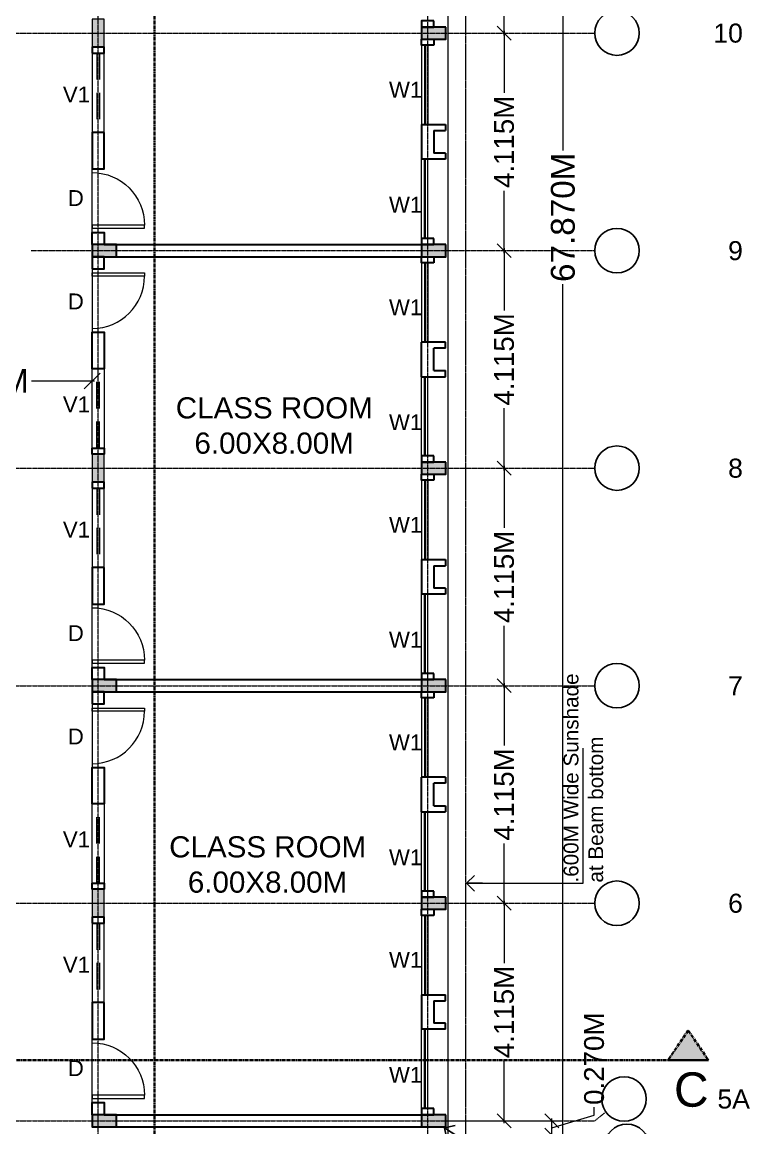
# Model space of a CAD drawing. Header units: metres. Extents: x 1545540 to 2027037, y 435419 to 693806.
# Drawn here: x 1692244 to 1706004, y 522561 to 543479 of the extents above; entities that cross this region are included whole.
import ezdxf

# ---------------------------------------------------------------- set-up
doc = ezdxf.new("R2010")
doc.units = ezdxf.units.M
doc.header["$LTSCALE"] = 1000
doc.header["$PDMODE"] = 35
doc.linetypes.add('CENTER', pattern=[2, 1.25, -0.25, 0.25, -0.25])
doc.linetypes.add('DASHED', pattern=[0.75, 0.5, -0.25])
doc.layers.get('Defpoints').update_dxf_attribs({"lineweight": 18})
for name, color, linetype, lineweight in [('- WALL', 7, 'Continuous', 30), ('Col-Hatch', 9, 'Continuous', 13), ('coloum hatch', 254, 'Continuous', 9), ('Column', 252, 'Continuous', 30), ('dimension', 6, 'Continuous', 13), ('Door', 54, 'Continuous', 13), ('grid', 21, 'CENTER', 15), ('gride dimen', 3, 'Continuous', 13), ('Hidden', 1, 'DASHED', 18), ('Section Line', 135, 'CENTER', 35), ('Text-1', 240, 'Continuous', 15), ('Text-Grid', 1, 'Continuous', 25), ('Ventilator', 6, 'DASHED', 18), ('Wall', 7, 'Continuous', 30), ('Window', 150, 'Continuous', 15), ('Window-Wall', 7, 'Continuous', 18)]:
    doc.layers.add(name, color=color, linetype=linetype, lineweight=lineweight)
doc.layers.add('text', color=7, linetype='Continuous')
doc.styles.add('dim-stylus bt', font='arial.ttf')
doc.styles.add('L120', font='simplex.shx', dxfattribs={"height": 1})
doc.styles.add('style1', font='')
doc.styles.get('style1').set_extended_font_data('Century Gothic')
doc.dimstyles.new('1      100 (big)', dxfattribs={"dimscale": 75, "dimtxt": 5, "dimasz": 3.5, "dimexe": 1.5, "dimexo": 2, "dimgap": 1, "dimtad": 0, "dimdec": 3, "dimlfac": 0.001, "dimzin": 0, "dimdsep": 46, "dimtxsty": 'dim-stylus bt', "dimblk": 'OBLIQUE', "dimcen": 0, "dimdle": 0.6, "dimclrd": 256, "dimclre": 7, "dimclrt": 256, "dimadec": 0, "dimazin": 0, "dimtfac": 0.7, "dimtdec": 3, "dimtofl": 0, "dimtmove": 1, "dimatfit": 3, "dimldrblk": 'OPEN90', "dimfxl": 0, "dimtolj": 1, "dimtzin": 0, "dimlwd": 15, "dimlwe": 15, "dimarcsym": 0})

# ---------------------------------------------------------------- blocks, each defined once
blk = doc.blocks.new('_Oblique')
at = {"color": 0, "linetype": 'ByBlock', "lineweight": -2}
blk.add_line((-0.5, -0.5), (0.5, 0.5), dxfattribs=at)
blk = doc.blocks.new('*D187')
at = {"layer": 'Defpoints', "color": 0, "ltscale": 50, "transparency": 16777216}
for p in [(1701357, 526811), (1701357, 526811), (1701357, 522696)]:
    blk.add_point(p, dxfattribs=at)
at = {"layer": 'gride dimen', "color": 7, "lineweight": 15, "ltscale": 50, "transparency": 16777216}
for p, q in [((1701207, 526811), (1701245, 526811)), ((1701207, 522696), (1701245, 522696))]:
    blk.add_line(p, q, dxfattribs=at)
at = {"layer": 'gride dimen', "lineweight": 15, "ltscale": 50, "transparency": 16777216}
for p, q in [((1701357, 526856), (1701357, 525679)), ((1701357, 522651), (1701357, 523828))]:
    blk.add_line(p, q, dxfattribs=at)
at = {"layer": 'gride dimen', "lineweight": 15, "ltscale": 50, "transparency": 16777216, "xscale": 262.5, "yscale": 262.5, "zscale": 262.5}
for p, rotation in [((1701357, 526811), 90), ((1701357, 522696), 270)]:
    blk.add_blockref('_Oblique', p, dxfattribs=dict(at, rotation=rotation))
at = {"layer": 'gride dimen', "ltscale": 50, "transparency": 16777216, "insert": (1701357, 524753), "char_height": 375, "attachment_point": 5, "rotation": 90, "style": 'dim-stylus bt'}
blk.add_mtext('\\A1;4.115M', dxfattribs=at)
blk = doc.blocks.new('_Open90')
at = {"color": 0, "linetype": 'ByBlock', "lineweight": -2}
for p, q in [((0, 0), (-1, 0)), ((-0.5, 0.5), (0, 0)), ((0, 0), (-0.5, -0.5))]:
    blk.add_line(p, q, dxfattribs=at)
blk = doc.blocks.new('*D188')
at = {"layer": 'Defpoints', "color": 0, "ltscale": 50, "transparency": 16777216}
for p in [(1701357, 530926), (1701357, 530926), (1701357, 526811)]:
    blk.add_point(p, dxfattribs=at)
at = {"layer": 'gride dimen', "color": 7, "lineweight": 15, "ltscale": 50, "transparency": 16777216}
for p, q in [((1701207, 530926), (1701245, 530926)), ((1701207, 526811), (1701245, 526811))]:
    blk.add_line(p, q, dxfattribs=at)
at = {"layer": 'gride dimen', "lineweight": 15, "ltscale": 50, "transparency": 16777216}
for p, q in [((1701357, 530971), (1701357, 529794)), ((1701357, 526766), (1701357, 527943))]:
    blk.add_line(p, q, dxfattribs=at)
at = {"layer": 'gride dimen', "lineweight": 15, "ltscale": 50, "transparency": 16777216, "xscale": 262.5, "yscale": 262.5, "zscale": 262.5}
for p, rotation in [((1701357, 530926), 90), ((1701357, 526811), 270)]:
    blk.add_blockref('_Oblique', p, dxfattribs=dict(at, rotation=rotation))
at = {"layer": 'gride dimen', "ltscale": 50, "transparency": 16777216, "insert": (1701357, 528868), "char_height": 375, "attachment_point": 5, "rotation": 90, "style": 'dim-stylus bt'}
blk.add_mtext('\\A1;4.115M', dxfattribs=at)
blk = doc.blocks.new('*D189')
at = {"layer": 'Defpoints', "color": 0, "ltscale": 50, "transparency": 16777216}
for p in [(1701357, 535041), (1701357, 535041), (1701357, 530926)]:
    blk.add_point(p, dxfattribs=at)
at = {"layer": 'gride dimen', "lineweight": 15, "ltscale": 50, "transparency": 16777216}
for p, q in [((1701357, 535086), (1701357, 533909)), ((1701357, 530881), (1701357, 532058))]:
    blk.add_line(p, q, dxfattribs=at)
at = {"layer": 'gride dimen', "color": 7, "lineweight": 15, "ltscale": 50, "transparency": 16777216}
for p, q in [((1701207, 535041), (1701245, 535041)), ((1701207, 530926), (1701245, 530926))]:
    blk.add_line(p, q, dxfattribs=at)
at = {"layer": 'gride dimen', "lineweight": 15, "ltscale": 50, "transparency": 16777216, "xscale": 262.5, "yscale": 262.5, "zscale": 262.5}
for p, rotation in [((1701357, 535041), 90), ((1701357, 530926), 270)]:
    blk.add_blockref('_Oblique', p, dxfattribs=dict(at, rotation=rotation))
at = {"layer": 'gride dimen', "ltscale": 50, "transparency": 16777216, "insert": (1701357, 532983), "char_height": 375, "attachment_point": 5, "rotation": 90, "style": 'dim-stylus bt'}
blk.add_mtext('\\A1;4.115M', dxfattribs=at)
blk = doc.blocks.new('*D190')
at = {"layer": 'Defpoints', "color": 0, "ltscale": 50, "transparency": 16777216}
for p in [(1701357, 539156), (1701357, 539156), (1701357, 535041)]:
    blk.add_point(p, dxfattribs=at)
at = {"layer": 'gride dimen', "color": 7, "lineweight": 15, "ltscale": 50, "transparency": 16777216}
for p, q in [((1701207, 539156), (1701245, 539156)), ((1701207, 535041), (1701245, 535041))]:
    blk.add_line(p, q, dxfattribs=at)
at = {"layer": 'gride dimen', "lineweight": 15, "ltscale": 50, "transparency": 16777216}
for p, q in [((1701357, 539201), (1701357, 538024)), ((1701357, 534996), (1701357, 536173))]:
    blk.add_line(p, q, dxfattribs=at)
at = {"layer": 'gride dimen', "lineweight": 15, "ltscale": 50, "transparency": 16777216, "xscale": 262.5, "yscale": 262.5, "zscale": 262.5}
for p, rotation in [((1701357, 539156), 90), ((1701357, 535041), 270)]:
    blk.add_blockref('_Oblique', p, dxfattribs=dict(at, rotation=rotation))
at = {"layer": 'gride dimen', "ltscale": 50, "transparency": 16777216, "insert": (1701357, 537098), "char_height": 375, "attachment_point": 5, "rotation": 90, "style": 'dim-stylus bt'}
blk.add_mtext('\\A1;4.115M', dxfattribs=at)
blk = doc.blocks.new('*D191')
at = {"layer": 'Defpoints', "color": 0, "ltscale": 50, "transparency": 16777216}
for p in [(1701357, 543271), (1701357, 543271), (1701357, 539156)]:
    blk.add_point(p, dxfattribs=at)
at = {"layer": 'gride dimen', "color": 7, "lineweight": 15, "ltscale": 50, "transparency": 16777216}
for p, q in [((1701207, 543271), (1701245, 543271)), ((1701207, 539156), (1701245, 539156))]:
    blk.add_line(p, q, dxfattribs=at)
at = {"layer": 'gride dimen', "lineweight": 15, "ltscale": 50, "transparency": 16777216}
for p, q in [((1701357, 543316), (1701357, 542139)), ((1701357, 539111), (1701357, 540288))]:
    blk.add_line(p, q, dxfattribs=at)
at = {"layer": 'gride dimen', "lineweight": 15, "ltscale": 50, "transparency": 16777216, "xscale": 262.5, "yscale": 262.5, "zscale": 262.5}
for p, rotation in [((1701357, 543271), 90), ((1701357, 539156), 270)]:
    blk.add_blockref('_Oblique', p, dxfattribs=dict(at, rotation=rotation))
at = {"layer": 'gride dimen', "ltscale": 50, "transparency": 16777216, "insert": (1701357, 541213), "char_height": 375, "attachment_point": 5, "rotation": 90, "style": 'dim-stylus bt'}
blk.add_mtext('\\A1;4.115M', dxfattribs=at)
blk = doc.blocks.new('*D192')
at = {"layer": 'Defpoints', "color": 0, "ltscale": 50, "transparency": 16777216}
for p in [(1701357, 547386), (1701357, 547386), (1701357, 543271)]:
    blk.add_point(p, dxfattribs=at)
at = {"layer": 'gride dimen', "lineweight": 15, "ltscale": 50, "transparency": 16777216}
for p, q in [((1701357, 547431), (1701357, 546254)), ((1701357, 543226), (1701357, 544403))]:
    blk.add_line(p, q, dxfattribs=at)
at = {"layer": 'gride dimen', "color": 7, "lineweight": 15, "ltscale": 50, "transparency": 16777216}
for p, q in [((1701207, 547386), (1701245, 547386)), ((1701207, 543271), (1701245, 543271))]:
    blk.add_line(p, q, dxfattribs=at)
at = {"layer": 'gride dimen', "lineweight": 15, "ltscale": 50, "transparency": 16777216, "xscale": 262.5, "yscale": 262.5, "zscale": 262.5}
for p, rotation in [((1701357, 547386), 90), ((1701357, 543271), 270)]:
    blk.add_blockref('_Oblique', p, dxfattribs=dict(at, rotation=rotation))
at = {"layer": 'gride dimen', "ltscale": 50, "transparency": 16777216, "insert": (1701357, 545328), "char_height": 375, "attachment_point": 5, "rotation": 90, "style": 'dim-stylus bt'}
blk.add_mtext('\\A1;4.115M', dxfattribs=at)
blk = doc.blocks.new('*D197')
at = {"layer": 'Defpoints', "color": 0, "ltscale": 50, "transparency": 16777216}
for p in [(1693567, 536689), (1689077, 535156), (1693567, 535156)]:
    blk.add_point(p, dxfattribs=at)
at = {"layer": 'dimension', "color": 7, "lineweight": 15, "ltscale": 50, "transparency": 16777216}
for p, q in [((1689077, 535306), (1689077, 536801)), ((1693567, 535306), (1693567, 536801))]:
    blk.add_line(p, q, dxfattribs=at)
at = {"layer": 'dimension', "lineweight": 15, "ltscale": 50, "transparency": 16777216}
for p, q in [((1689032, 536689), (1690226, 536689)), ((1693612, 536689), (1692418, 536689))]:
    blk.add_line(p, q, dxfattribs=at)
at = {"layer": 'dimension', "lineweight": 15, "ltscale": 50, "transparency": 16777216, "xscale": 300, "yscale": 300, "zscale": 300, "rotation": 180}
blk.add_blockref('_Oblique', (1689077, 536689), dxfattribs=at)
at = {"layer": 'dimension', "lineweight": 15, "ltscale": 50, "transparency": 16777216, "xscale": 300, "yscale": 300, "zscale": 300}
blk.add_blockref('_Oblique', (1693567, 536689), dxfattribs=at)
at = {"layer": 'dimension', "ltscale": 50, "transparency": 16777216, "insert": (1691322, 536689), "char_height": 450, "attachment_point": 5, "style": 'dim-stylus bt'}
blk.add_mtext('\\A1;4.490M', dxfattribs=at)
blk = doc.blocks.new('*D198')
at = {"layer": 'Defpoints', "color": 0, "ltscale": 50, "transparency": 16777216}
for p in [(1700027, 522696), (1702261, 522696), (1700027, 522426)]:
    blk.add_point(p, dxfattribs=at)
at = {"layer": 'gride dimen', "lineweight": 15, "ltscale": 50, "transparency": 16777216}
for p, q in [((1703060, 522801), (1703060, 522951)), ((1702261, 522561), (1703060, 522801)), ((1702261, 522381), (1702261, 522741))]:
    blk.add_line(p, q, dxfattribs=at)
at = {"layer": 'gride dimen', "color": 7, "lineweight": 15, "ltscale": 50, "transparency": 16777216}
for p, q in [((1700177, 522696), (1702373, 522696)), ((1700177, 522426), (1702373, 522426))]:
    blk.add_line(p, q, dxfattribs=at)
at = {"layer": 'gride dimen', "lineweight": 15, "ltscale": 50, "transparency": 16777216, "xscale": 262.5, "yscale": 262.5, "zscale": 262.5}
for p, rotation in [((1702261, 522696), 90), ((1702261, 522426), 270)]:
    blk.add_blockref('_Oblique', p, dxfattribs=dict(at, rotation=rotation))
at = {"layer": 'gride dimen', "ltscale": 50, "transparency": 16777216, "insert": (1703060, 523869), "char_height": 375, "attachment_point": 5, "rotation": 90, "style": 'dim-stylus bt'}
blk.add_mtext('\\A1;0.270M', dxfattribs=at)
blk = doc.blocks.new('CC')
at = {"layer": 'Col-Hatch', "ltscale": 0.05}
blk.add_hatch(color=256, dxfattribs=at).paths.add_polyline_path([(4078.606, 341.328), (4078.606, 341.098), (4079.066, 341.098), (4079.066, 341.328)])
at = {"layer": 'Column'}
blk.add_lwpolyline([(4078.606, 341.328), (4079.066, 341.328), (4079.066, 341.098), (4078.606, 341.098)], close=True, dxfattribs=at)
blk = doc.blocks.new('*D208')
at = {"layer": 'Defpoints', "color": 0, "ltscale": 50, "transparency": 16777216}
for p in [(1700257, 573721), (1702470, 573721), (1700257, 505851)]:
    blk.add_point(p, dxfattribs=at)
at = {"layer": 'dimension', "color": 7, "lineweight": 15, "ltscale": 50, "transparency": 16777216}
for p, q in [((1700407, 573721), (1702583, 573721)), ((1700407, 505851), (1702583, 505851))]:
    blk.add_line(p, q, dxfattribs=at)
at = {"layer": 'dimension', "lineweight": 15, "ltscale": 50, "transparency": 16777216}
for p, q in [((1702470, 573766), (1702470, 541049)), ((1702470, 505806), (1702470, 538523))]:
    blk.add_line(p, q, dxfattribs=at)
at = {"layer": 'dimension', "lineweight": 15, "ltscale": 50, "transparency": 16777216, "xscale": 300, "yscale": 300, "zscale": 300}
for p, rotation in [((1702470, 573721), 90), ((1702470, 505851), 270)]:
    blk.add_blockref('_Oblique', p, dxfattribs=dict(at, rotation=rotation))
at = {"layer": 'dimension', "ltscale": 50, "transparency": 16777216, "insert": (1702470, 539786), "char_height": 450, "attachment_point": 5, "rotation": 90, "style": 'dim-stylus bt'}
blk.add_mtext('\\A1;67.870M', dxfattribs=at)
blk = doc.blocks.new('DFG')
at = {"layer": 'Col-Hatch', "ltscale": 0.05}
blk.add_hatch(color=256, dxfattribs=at).paths.add_polyline_path([(3557.561, -332.074), (3557.561, -332.304), (3557.031, -332.304), (3557.031, -332.074)])
blk.add_lwpolyline([(3557.561, -332.074), (3557.561, -332.304), (3557.031, -332.304), (3557.031, -332.074), (3557.561, -332.074)], dxfattribs=at)
blk = doc.blocks.new('D1')
at = {"layer": 'Door', "ltscale": 0.05}
blk.add_line((1615726, 654826), (1615726, 656026), dxfattribs=at)
blk.add_lwpolyline([(1615726, 654904), (1614735, 654904), (1614735, 654964), (1615726, 654964), (1615726, 654904)], dxfattribs=at)
blk.add_arc((1615726, 654964), 992, 90, 180, dxfattribs=at)

msp = doc.modelspace()

# ---------------------------------------------------------------- hatches: boundary and pattern name
at = {"layer": 'Section Line', "ltscale": 0.05}
msp.add_hatch(color=256, dxfattribs=at).paths.add_polyline_path([(1704838.3322, 524405.9065), (1704456.3882, 523840.8887), (1705220.2761, 523840.8887)])

# ---------------------------------------------------------------- linework, layer by layer
at = {"layer": '- WALL'}
for p, q in [((1699797.1065, 541540.9931), (1699797.1065, 540885.9931)), ((1699797.1065, 541540.9931), (1700247.1065, 541540.9931)), ((1700027.1065, 541425.9931), (1700027.1065, 541000.9931)), ((1700027.1065, 541425.9931), (1700247.1065, 541425.9931)), ((1700247.1065, 541540.9931), (1700247.1065, 541425.9931)), ((1700247.1065, 541000.9931), (1700027.1065, 541000.9931)), ((1700247.1065, 541000.9931), (1700247.1065, 540885.9931)), ((1700247.1065, 540885.9931), (1699797.1065, 540885.9931)), ((1693797.1066, 539270.9932), (1699797.1065, 539270.9932)), ((1693797.1066, 539040.9932), (1699797.1065, 539040.9932)), ((1699797.1065, 536770.9932), (1699797.1065, 537425.9932)), ((1700247.1065, 537425.9932), (1699797.1065, 537425.9932)), ((1700247.1065, 537310.9932), (1700247.1065, 537425.9932)), ((1700027.1065, 536885.9932), (1700027.1065, 537310.9932)), ((1700247.1065, 537310.9932), (1700027.1065, 537310.9932)), ((1699797.1065, 536770.9932), (1700247.1065, 536770.9932)), ((1700027.1065, 536885.9932), (1700247.1065, 536885.9932)), ((1700247.1065, 536770.9932), (1700247.1065, 536885.9932)), ((1699797.1065, 533310.9933), (1699797.1065, 532655.9933)), ((1699797.1065, 533310.9933), (1700247.1065, 533310.9933)), ((1700027.1065, 533195.9933), (1700027.1065, 532770.9933)), ((1700027.1065, 533195.9933), (1700247.1065, 533195.9933)), ((1700247.1065, 533310.9933), (1700247.1065, 533195.9933)), ((1700247.1065, 532655.9933), (1699797.1065, 532655.9933)), ((1700247.1065, 532770.9933), (1700027.1065, 532770.9933)), ((1700247.1065, 532770.9933), (1700247.1065, 532655.9933)), ((1699797.1065, 528540.9934), (1699797.1065, 529195.9933)), ((1700247.1065, 529195.9933), (1699797.1065, 529195.9933)), ((1700027.1065, 528655.9933), (1700027.1065, 529080.9933)), ((1700247.1065, 529080.9933), (1700027.1065, 529080.9933)), ((1700027.1065, 528655.9933), (1700247.1065, 528655.9933)), ((1699797.1065, 528540.9934), (1700247.1065, 528540.9934)), ((1699797.1065, 525080.9934), (1699797.1065, 524425.9934)), ((1699797.1065, 525080.9934), (1700247.1065, 525080.9934)), ((1700027.1065, 524965.9934), (1700027.1065, 524540.9934)), ((1700027.1065, 524965.9934), (1700247.1065, 524965.9934)), ((1700247.1065, 524425.9934), (1699797.1065, 524425.9934)), ((1700247.1065, 524540.9934), (1700027.1065, 524540.9934))]:
    msp.add_line(p, q, dxfattribs=at)
at = {"layer": '- WALL', "ltscale": 0.05}
for p, q in [((1693797.1066, 531040.9933), (1699797.1065, 531040.9933)), ((1693797.1066, 530810.9933), (1699797.1065, 530810.9933)), ((1700247.1065, 529195.9933), (1700247.1065, 529080.9933)), ((1700247.1065, 528655.9933), (1700247.1065, 528540.9934)), ((1700247.1065, 524965.9934), (1700247.1065, 525080.9934)), ((1700247.1065, 524425.9934), (1700247.1065, 524540.9934)), ((1693797.1066, 522810.9935), (1699797.1065, 522810.9935)), ((1693797.1066, 522580.9935), (1699797.1065, 522580.9935))]:
    msp.add_line(p, q, dxfattribs=at)
at = {"layer": '- WALL'}
for points in [[(1700027.1065, 543500.9931), (1699797.1065, 543500.9931), (1699797.1065, 543385.9931), (1700027.1065, 543385.9931)], [(1700027.1065, 543040.9931), (1699797.1065, 543040.9931), (1699797.1065, 543155.9931), (1700027.1065, 543155.9931)], [(1693567.1065, 542890.993), (1693797.1066, 542890.993), (1693797.1066, 543005.9931), (1693567.1065, 543005.9931)], [(1693797.1066, 541390.993), (1693567.1066, 541390.993), (1693567.1066, 540700.9929), (1693797.1066, 540700.9929)], [(1693567.1065, 539500.993), (1693797.1065, 539500.993), (1693797.1065, 539270.993), (1693567.1065, 539270.993)], [(1700027.1065, 539385.9931), (1699797.1065, 539385.9931), (1699797.1065, 539270.9932), (1700027.1065, 539270.9932)], [(1693567.1065, 538810.9934), (1693797.1065, 538810.9934), (1693797.1065, 539040.9934), (1693567.1065, 539040.9934)], [(1700027.1065, 538925.9932), (1699797.1065, 538925.9932), (1699797.1065, 539040.9932), (1700027.1065, 539040.9932)], [(1693797.1066, 536920.9934), (1693567.1066, 536920.9934), (1693567.1066, 537610.9934), (1693797.1066, 537610.9934)], [(1693567.1065, 535420.9933), (1693797.1066, 535420.9933), (1693797.1066, 535305.9933), (1693567.1065, 535305.9933)], [(1700027.1065, 535270.9932), (1699797.1065, 535270.9932), (1699797.1065, 535155.9932), (1700027.1065, 535155.9932)], [(1700027.1065, 534810.9932), (1699797.1065, 534810.9932), (1699797.1065, 534925.9932), (1700027.1065, 534925.9932)], [(1693567.1065, 534660.9931), (1693797.1066, 534660.9931), (1693797.1066, 534775.9932), (1693567.1065, 534775.9932)], [(1693797.1066, 533160.9931), (1693567.1066, 533160.9931), (1693567.1066, 532470.9931), (1693797.1066, 532470.9931)], [(1693567.1065, 531270.9931), (1693797.1065, 531270.9931), (1693797.1065, 531040.9931), (1693567.1065, 531040.9931)], [(1700027.1065, 531155.9933), (1699797.1065, 531155.9933), (1699797.1065, 531040.9933), (1700027.1065, 531040.9933)], [(1693567.1065, 530580.9935), (1693797.1065, 530580.9935), (1693797.1065, 530810.9935), (1693567.1065, 530810.9935)], [(1700027.1065, 530695.9933), (1699797.1065, 530695.9933), (1699797.1065, 530810.9933), (1700027.1065, 530810.9933)], [(1693797.1066, 528690.9935), (1693567.1066, 528690.9935), (1693567.1066, 529380.9936), (1693797.1066, 529380.9936)], [(1693567.1065, 527190.9935), (1693797.1066, 527190.9935), (1693797.1066, 527075.9934), (1693567.1065, 527075.9934)], [(1700027.1065, 527040.9934), (1699797.1065, 527040.9934), (1699797.1065, 526925.9934), (1700027.1065, 526925.9934)], [(1693567.1065, 526430.9933), (1693797.1066, 526430.9933), (1693797.1066, 526545.9934), (1693567.1065, 526545.9934)], [(1700027.1065, 526580.9934), (1699797.1065, 526580.9934), (1699797.1065, 526695.9934), (1700027.1065, 526695.9934)], [(1693797.1066, 524930.9933), (1693567.1066, 524930.9933), (1693567.1066, 524240.9932), (1693797.1066, 524240.9932)], [(1693567.1065, 523040.9933), (1693797.1065, 523040.9933), (1693797.1065, 522810.9933), (1693567.1065, 522810.9933)], [(1700027.1065, 522925.9935), (1699797.1065, 522925.9935), (1699797.1065, 522810.9935), (1700027.1065, 522810.9935)], [(1700027.1065, 522925.9935), (1699797.1065, 522925.9935), (1699797.1065, 522810.9935), (1700027.1065, 522810.9935)]]:
    msp.add_lwpolyline(points, close=True, dxfattribs=at)
at = {"layer": 'grid', "ltscale": 0.01}
for p, q in [((1693682.1066, 505737.7037), (1693682.1066, 576580.0684)), ((1699912.1065, 505467.7037), (1699912.1065, 576580.0684)), ((1681424.0607, 543270.9931), (1703070.7295, 543270.9931)), ((1692412.2517, 539155.9932), (1703070.7295, 539155.9932)), ((1681424.0607, 535040.9932), (1703070.7295, 535040.9932)), ((1681424.0607, 530925.9933), (1703070.7295, 530925.9933)), ((1681424.0607, 526810.9934), (1703070.7295, 526810.9934)), ((1703070.7295, 522695.9935), (1703257.3973, 522842.8957)), ((1681424.0607, 522695.9935), (1703070.7295, 522695.9935))]:
    msp.add_line(p, q, dxfattribs=at)
at = {"layer": 'Hidden', "color": 1, "ltscale": 0.005}
msp.add_line((1700627.1065, 563730.9927), (1700627.1065, 506080.9938), dxfattribs=at)
at = {"layer": 'Section Line', "ltscale": 0.05}
for p, q in [((1694746.658, 503841.6133), (1694746.658, 578122.03)), ((1704838.3322, 524405.9065), (1704456.3882, 523840.8887)), ((1704838.3322, 524405.9065), (1705220.2761, 523840.8887)), ((1680849.7471, 523840.8887), (1705220.2761, 523840.8887)), ((1704456.3882, 523840.8887), (1705220.2761, 523840.8887))]:
    msp.add_line(p, q, dxfattribs=at)
at = {"layer": 'Text-Grid'}
for centre in [(1703491.7413, 543270.9931), (1703491.7413, 539155.9932), (1703491.7413, 535040.9932), (1703491.7413, 530925.9933), (1703491.7413, 526810.9934), (1703624.8223, 523107.7219), (1703680.1067, 522210.2947)]:
    msp.add_circle(centre, 421.0118, dxfattribs=at)
at = {"layer": 'Ventilator'}
for p, q in [((1693657.1065, 542890.993), (1693657.1065, 541390.9929)), ((1693707.1065, 542890.993), (1693707.1065, 541390.9929)), ((1693657.1065, 535420.9933), (1693657.1065, 536920.9934)), ((1693707.1065, 535420.9933), (1693707.1065, 536920.9934)), ((1693657.1065, 534660.9931), (1693657.1065, 533160.993)), ((1693707.1065, 534660.9931), (1693707.1065, 533160.993)), ((1693657.1065, 527190.9935), (1693657.1065, 528690.9936)), ((1693707.1065, 527190.9935), (1693707.1065, 528690.9936)), ((1693657.1065, 526430.9933), (1693657.1065, 524930.9932)), ((1693707.1065, 526430.9933), (1693707.1065, 524930.9932))]:
    msp.add_line(p, q, dxfattribs=at)
at = {"layer": 'Wall'}
for p, q in [((1693797.1065, 541390.9929), (1693567.1065, 541390.9929)), ((1693797.1065, 536920.9934), (1693567.1065, 536920.9934)), ((1693797.1065, 533160.993), (1693567.1065, 533160.993)), ((1693797.1065, 528690.9936), (1693567.1065, 528690.9936)), ((1693797.1065, 524930.9932), (1693567.1065, 524930.9932))]:
    msp.add_line(p, q, dxfattribs=at)
at = {"layer": 'Window', "ltscale": 0.05}
for p, q in [((1699850.1444, 543040.9931), (1699850.1444, 541540.9931)), ((1699872.6916, 543040.9931), (1699872.6916, 541540.9931)), ((1699850.1444, 539385.9931), (1699850.1444, 540885.9931)), ((1699872.6916, 539385.9931), (1699872.6916, 540885.9931)), ((1699850.1444, 538925.9932), (1699850.1444, 537425.9932)), ((1699872.6916, 538925.9932), (1699872.6916, 537425.9932)), ((1699850.1444, 535270.9932), (1699850.1444, 536770.9932)), ((1699872.6916, 535270.9932), (1699872.6916, 536770.9932)), ((1699850.1444, 534810.9932), (1699850.1444, 533310.9933)), ((1699872.6916, 534810.9932), (1699872.6916, 533310.9933)), ((1699850.1444, 531155.9933), (1699850.1444, 532655.9933)), ((1699872.6916, 531155.9933), (1699872.6916, 532655.9933)), ((1699850.1444, 530695.9933), (1699850.1444, 529195.9933)), ((1699872.6916, 530695.9933), (1699872.6916, 529195.9933)), ((1699850.1444, 527040.9934), (1699850.1444, 528540.9934)), ((1699872.6916, 527040.9934), (1699872.6916, 528540.9934)), ((1699850.1444, 526580.9934), (1699850.1444, 525080.9934)), ((1699872.6916, 526580.9934), (1699872.6916, 525080.9934)), ((1699850.1444, 522925.9935), (1699850.1444, 524425.9934)), ((1699872.6916, 522925.9935), (1699872.6916, 524425.9934))]:
    msp.add_line(p, q, dxfattribs=at)
at = {"layer": 'Window-Wall'}
for p, q in [((1700297.1065, 506080.9938), (1700297.1065, 563730.9927)), ((1699797.1065, 543040.9931), (1699797.1065, 541540.9931)), ((1699912.1065, 543040.9931), (1699912.1065, 541540.9931)), ((1693567.1065, 542890.993), (1693567.1065, 541390.9929)), ((1693797.1065, 541390.9929), (1693797.1065, 542890.993)), ((1699797.1065, 539385.9931), (1699797.1065, 540885.9931)), ((1699912.1065, 539385.9931), (1699912.1065, 540885.9931)), ((1699797.1065, 538925.9932), (1699797.1065, 537425.9932)), ((1699912.1065, 538925.9932), (1699912.1065, 537425.9932)), ((1693567.1065, 535420.9933), (1693567.1065, 536920.9934)), ((1693797.1065, 536920.9934), (1693797.1065, 535420.9933)), ((1699797.1065, 535270.9932), (1699797.1065, 536770.9932)), ((1699912.1065, 535270.9932), (1699912.1065, 536770.9932)), ((1693567.1065, 534660.9931), (1693567.1065, 533160.993)), ((1693797.1065, 533160.993), (1693797.1065, 534660.9931)), ((1699797.1065, 534810.9932), (1699797.1065, 533310.9933)), ((1699912.1065, 534810.9932), (1699912.1065, 533310.9933)), ((1699797.1065, 531155.9933), (1699797.1065, 532655.9933)), ((1699912.1065, 531155.9933), (1699912.1065, 532655.9933)), ((1699797.1065, 530695.9933), (1699797.1065, 529195.9933)), ((1699912.1065, 530695.9933), (1699912.1065, 529195.9933)), ((1693567.1065, 527190.9935), (1693567.1065, 528690.9936)), ((1693797.1065, 528690.9936), (1693797.1065, 527190.9935)), ((1699797.1065, 527040.9934), (1699797.1065, 528540.9934)), ((1699912.1065, 527040.9934), (1699912.1065, 528540.9934)), ((1699797.1065, 526580.9934), (1699797.1065, 525080.9934)), ((1699912.1065, 526580.9934), (1699912.1065, 525080.9934)), ((1693567.1065, 526430.9933), (1693567.1065, 524930.9932)), ((1693797.1065, 524930.9932), (1693797.1065, 526430.9933)), ((1699797.1065, 522925.9935), (1699797.1065, 524425.9934)), ((1699912.1065, 522925.9935), (1699912.1065, 524425.9934))]:
    msp.add_line(p, q, dxfattribs=at)

# ---------------------------------------------------------------- block references
at = {"layer": 'coloum hatch', "xscale": -999.9999814325156, "yscale": 999.9999814325156, "zscale": 999.9999814325156, "rotation": 90}
for p in [(1361493.2282, 4100567.1256), (1361493.2282, 4092337.1257), (1361493.2282, 4084107.1259)]:
    msp.add_blockref('DFG', p, dxfattribs=at)
at = {"layer": 'coloum hatch', "ltscale": 0.05, "xscale": -999.9999814325156, "yscale": 999.9999814325156, "zscale": 999.9999814325156}
for p in [(5778863.0506, 202057.8906), (5772633.0508, 197942.8906), (5778863.0506, 197942.8906), (5778863.0506, 193827.8907), (5772633.0507, 189712.8908), (5778863.0506, 189712.8908), (5778863.0506, 185597.8909), (5772633.0507, 181482.8909), (5778863.0506, 181482.8909)]:
    msp.add_blockref('CC', p, dxfattribs=at)
at = {"layer": 'Door', "ltscale": 0.05, "xscale": -1}
for p in [(3309293.2152, -115324.8362), (3309293.2152, -123554.836), (3309293.2152, -131784.8359)]:
    msp.add_blockref('D1', p, dxfattribs=at)
at = {"layer": 'Door', "ltscale": 0.05, "rotation": 180}
for p in [(3309293.2152, 1193636.8225), (3309293.2152, 1185406.8226)]:
    msp.add_blockref('D1', p, dxfattribs=at)

# ---------------------------------------------------------------- texts
at = {"layer": 'Section Line', "ltscale": 0.05, "insert": (1704569.1658, 523611.4127), "char_height": 650, "width": 1065.825846, "attachment_point": 1, "style": 'style1'}
msp.add_mtext('{\\fArial|b0|i0|c0|p34;C}', dxfattribs=at)
at = {"layer": 'text', "attachment_point": 1, "style": 'L120'}
for s, insert, char_height, width, rotation in [('\\pi588.06;{\\fArial|b0|i0|c0|p34;CLASS ROOM\\P\\pi941;6.00X8.00M}', (1694561.0602, 536381.3686), 399.999993, 4832.063954, 0.00000001), ('{\\fArial|b0|i0|c0|p34;.600M Wide Sunshade\\Pat Beam bottom}', (1702482.4381, 527201.3535), 280, 6841.769914, 90.00000001), ('\\pi588.06;{\\fArial|b0|i0|c0|p34;CLASS ROOM\\P\\pi941;6.00X8.00M}', (1694436.2998, 528077.0678), 399.999993, 4832.063954, 0.00000001)]:
    msp.add_mtext(s, dxfattribs=dict(at, insert=insert, char_height=char_height, width=width, rotation=rotation))
at = {"layer": 'Text-1', "char_height": 300, "width": 1299.406916, "attachment_point": 1, "rotation": 0.00000001, "style": 'L120'}
for s, insert in [('\\pi432.79;{\\fArial|b0|i0|c0|p34;V1}', (1692581.9404, 542258.625)), ('\\pi376.41;{\\fArial|b0|i0|c0|p34;W1}', (1698803.6993, 542349.845)), ('\\pi525.69;{\\fArial|b0|i0|c0|p34;D}', (1692581.9404, 540300.4235)), ('\\pi376.41;{\\fArial|b0|i0|c0|p34;W1}', (1698803.6993, 540174.8753)), ('\\pi525.69;{\\fArial|b0|i0|c0|p34;D}', (1692581.9404, 538345.4626)), ('\\pi376.41;{\\fArial|b0|i0|c0|p34;W1}', (1698803.6993, 538234.8454)), ('\\pi432.79;{\\fArial|b0|i0|c0|p34;V1}', (1692581.9404, 536398.1851)), ('\\pi376.41;{\\fArial|b0|i0|c0|p34;W1}', (1698803.6993, 536059.8757)), ('\\pi432.79;{\\fArial|b0|i0|c0|p34;V1}', (1692581.9404, 534028.6252)), ('\\pi376.41;{\\fArial|b0|i0|c0|p34;W1}', (1698803.6993, 534119.8451)), ('\\pi525.69;{\\fArial|b0|i0|c0|p34;D}', (1692581.9404, 532070.4236)), ('\\pi376.41;{\\fArial|b0|i0|c0|p34;W1}', (1698803.6993, 531944.8755)), ('\\pi525.69;{\\fArial|b0|i0|c0|p34;D}', (1692581.9404, 530115.4628)), ('\\pi376.41;{\\fArial|b0|i0|c0|p34;W1}', (1698803.6993, 530004.8455)), ('\\pi432.79;{\\fArial|b0|i0|c0|p34;V1}', (1692581.9404, 528168.1853)), ('\\pi376.41;{\\fArial|b0|i0|c0|p34;W1}', (1698803.6993, 527829.8759)), ('\\pi376.41;{\\fArial|b0|i0|c0|p34;W1}', (1698803.6993, 525889.8453)), ('\\pi432.79;{\\fArial|b0|i0|c0|p34;V1}', (1692581.9404, 525798.6253)), ('\\pi525.69;{\\fArial|b0|i0|c0|p34;D}', (1692581.9404, 523840.4238)), ('\\pi376.41;{\\fArial|b0|i0|c0|p34;W1}', (1698803.6993, 523714.8756))]:
    msp.add_mtext(s, dxfattribs=dict(at, insert=insert))
at = {"layer": 'Text-Grid', "char_height": 360.000023, "width": 4832.064347, "attachment_point": 3, "rotation": 359.99999997, "style": 'L120'}
for s, insert in [('{\\fArial|b0|i0|c0|p34;10}', (1705872.2126, 543450.8411)), ('{\\fArial|b0|i0|c0|p34;9}', (1705872.2126, 539335.8412)), ('{\\fArial|b0|i0|c0|p34;8}', (1705872.2126, 535220.8413)), ('{\\fArial|b0|i0|c0|p34;7}', (1705872.2126, 531105.8414)), ('{\\fArial|b0|i0|c0|p34;6}', (1705872.2126, 526990.8414)), ('{\\fArial|b0|i0|c0|p34;5A}', (1706005.2936, 523287.57))]:
    msp.add_mtext(s, dxfattribs=dict(at, insert=insert))

# ---------------------------------------------------------------- dimensions: what is measured, and where the dimension line sits
at = {"layer": 'dimension', "ltscale": 50}
dim = msp.add_aligned_dim(p1=(1700257.1065, 505850.9938), p2=(1700257.1065, 573720.9925), distance=-2213.1795, dimstyle='1      100 (big)', override={"dimtxt": 6, "dimasz": 4, "dimpost": 'M\\X'}, dxfattribs=at)
dim.commit()
dim.dimension.update_dxf_attribs({"geometry": '*D208', "text_midpoint": (1702470.286, 539785.9931)})
dim = msp.add_linear_dim(base=(1693567.1066, 536688.8351), p1=(1689077.1067, 535155.9932), p2=(1693567.1066, 535155.9932), angle=180, dimstyle='1      100 (big)', override={"dimtxt": 6, "dimasz": 4, "dimpost": 'M\\X'}, dxfattribs=at)
dim.commit()
dim.dimension.update_dxf_attribs({"geometry": '*D197', "text_midpoint": (1691322.1067, 536688.8351)})
at = {"layer": 'gride dimen', "ltscale": 50}
for base, p1, p2, picture, middle in [((1701357.0217, 547385.993), (1701357.0217, 543270.9931), (1701357.0217, 547385.993), '*D192', (1701357.0217, 545328.493)), ((1701357.0217, 543270.9931), (1701357.0217, 539155.9932), (1701357.0217, 543270.9931), '*D191', (1701357.0217, 541213.4931)), ((1701357.0217, 539155.9932), (1701357.0217, 535040.9932), (1701357.0217, 539155.9932), '*D190', (1701357.0217, 537098.4932)), ((1701357.0217, 535040.9932), (1701357.0217, 530925.9933), (1701357.0217, 535040.9932), '*D189', (1701357.0217, 532983.4933)), ((1701357.0217, 530925.9933), (1701357.0217, 526810.9934), (1701357.0217, 530925.9933), '*D188', (1701357.0217, 528868.4933)), ((1701357.0217, 526810.9934), (1701357.0217, 522695.9935), (1701357.0217, 526810.9934), '*D187', (1701357.0217, 524753.4934)), ((1702260.7599, 522695.9935), (1700027.1065, 522425.9935), (1700027.1065, 522695.9935), '*D198', (1703060.1545, 523025.8118))]:
    dim = msp.add_linear_dim(base=base, p1=p1, p2=p2, angle=90, dimstyle='1      100 (big)', override={"dimpost": 'M\\X'}, dxfattribs=at)
    dim.commit()
    dim.dimension.update_dxf_attribs({"geometry": picture, "text_midpoint": middle})

# ---------------------------------------------------------------- leaders
at = {"layer": 'dimension', "ltscale": 50}
for points in [[(1700647.7344, 527188.4284), (1702853.3178, 527188.4284), (1702853.3178, 529741.2662)], [(1700227.142, 522560.9831), (1702035.4258, 521399.6857), (1703004.1396, 521341.6615)]]:
    msp.add_leader(points, dimstyle='1      100 (big)', override={"dimtxt": 6, "dimasz": 4}, dxfattribs=at)

doc.saveas('drawing.dxf')
